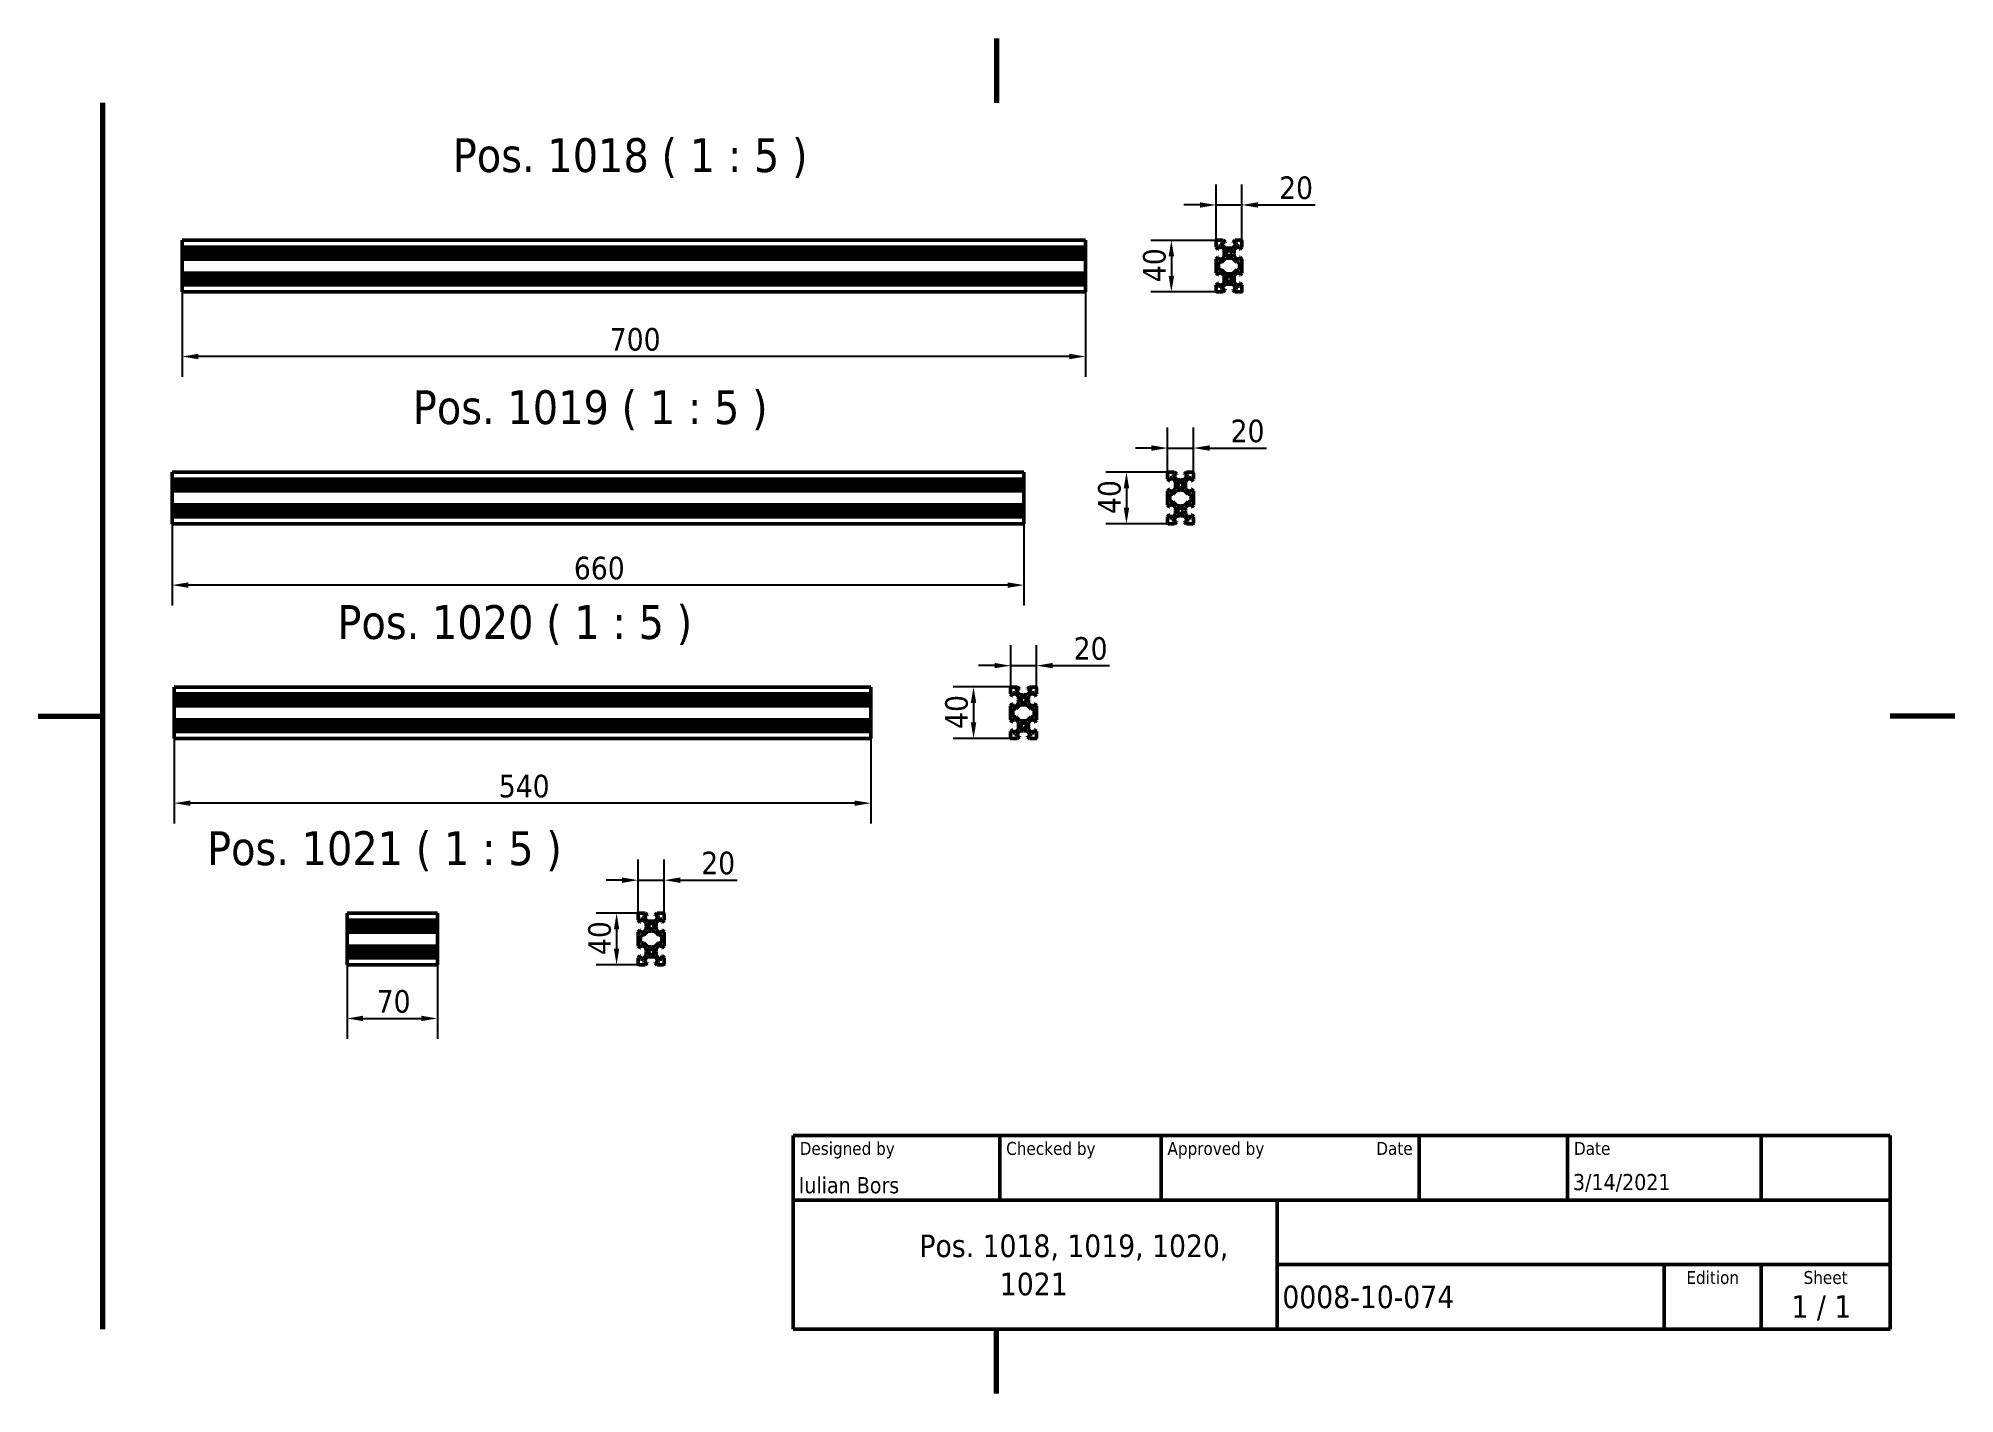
# Model space of a CAD drawing. Header units: millimetres. Extents: x 0 to 1485, y 0 to 1050.
import ezdxf
from ezdxf.enums import TextEntityAlignment as Align

# ---------------------------------------------------------------- set-up
doc = ezdxf.new("R2010")
doc.units = ezdxf.units.MM
doc.header["$LTSCALE"] = 5
for name, color, linetype, lineweight in [('Border (ISO)', 7, 'Continuous', 70), ('Dimension (ISO)', 7, 'Continuous', 25), ('Symbol (ISO)', 7, 'Continuous', 25), ('Title (ISO)', 7, 'Continuous', 50), ('Visible (ISO)', 7, 'Continuous', 50)]:
    doc.layers.add(name, color=color, linetype=linetype, lineweight=lineweight)
doc.styles.add('Note Text (ISO)', font='tahoma.ttf')
doc.styles.add('Text Style39', font='tahoma.ttf')
doc.styles.add('Text Style41', font='tahoma.ttf')
doc.styles.add('Text Style42', font='tahoma.ttf')
doc.dimstyles.new('Default - Method 1b (ISO)', dxfattribs={"dimscale": 5, "dimtxt": 3.5, "dimasz": 2.5, "dimexe": 3.175, "dimexo": 0, "dimgap": 0.762, "dimtad": 1, "dimtoh": 1, "dimrnd": 1e-08, "dimtxsty": 'Note Text (ISO)', "dimcen": 0.09, "dimdle": 10, "dimclrd": 256, "dimclre": 256, "dimclrt": 256, "dimazin": 2, "dimtfac": 1, "dimtmove": 0, "dimatfit": 3, "dimfxl": 0, "dimtolj": 1, "dimlwd": -1, "dimlwe": -1, "dimarcsym": 0})

# ---------------------------------------------------------------- blocks, each defined once
blk = doc.blocks.new('Borders Default Border')
at = {"layer": 'Border (ISO)', "flags": 128}
for points in [[(148.5, 210), (148.5, 200)], [(10, 10), (10, 200)], [(0, 105), (10, 105)], [(297, 105), (287, 105)], [(148.5, 0), (148.5, 10)]]:
    blk.add_lwpolyline(points, dxfattribs=at)
blk = doc.blocks.new('Title Blocks I.A.B')
at = {"layer": 'Title (ISO)'}
for p, q in [((270.07, 130), (100.07, 130)), ((100.07, 130), (100.07, 100)), ((132.07, 120), (132.07, 130)), ((157.07, 120), (157.07, 130)), ((197.07, 120), (197.07, 130)), ((220.07, 120), (220.07, 130)), ((250.07, 120), (250.07, 130)), ((270.07, 100), (270.07, 130)), ((100.07, 120), (270.07, 120)), ((175.07, 120), (175.07, 100)), ((270.07, 110), (175.07, 110)), ((235.07, 100), (235.07, 110)), ((250.07, 100), (250.07, 110)), ((100.07, 100), (270.07, 100))]:
    blk.add_line(p, q, dxfattribs=at)
at = {"layer": 'Title (ISO)', "style": 'Text Style41'}
for s, p in [('Designed by', (101.07, 129)), ('Checked by', (133.07, 129)), ('Approved by', (158.07, 129)), ('Date', (221.07, 129))]:
    blk.add_text(s, height=2, dxfattribs=at).set_placement(p, align=Align.TOP_LEFT)
blk.add_text('Date', height=2, dxfattribs=at).set_placement((196.07, 129), align=Align.TOP_RIGHT)
for s, p in [('Edition', (242.57, 109)), ('Sheet', (260.07, 109))]:
    blk.add_text(s, height=2, dxfattribs=at).set_placement(p, align=Align.TOP_CENTER)
at = {"layer": 'Title (ISO)', "style": 'Note Text (ISO)'}
blk.add_text('1 / 1 ', height=3.5, dxfattribs=at).set_placement((260.07, 103.5), align=Align.MIDDLE_CENTER)
at = {"layer": 'Title (ISO)'}
for tag, p, height, style in [('AUTHOR_001', (100.92, 121.05), 2.5, 'Text Style39'), ('CREATION_DATE_001', (220.91, 121.54), 2.5, 'Text Style39'), ('COMPANY_001', (103.88, 111.16), 3.5, 'Note Text (ISO)'), ('COMPANY_002', (132.09, 105.25), 3.5, 'Note Text (ISO)'), ('PART_NUMBER_001', (175.88, 103.25), 3.5, 'Note Text (ISO)')]:
    blk.add_attdef(tag, p, '', height=height, dxfattribs=dict(at, style=style))
at = {"layer": 'Title (ISO)', "style": 'Text Style39'}
for tag, p in [('CHECKED_BY', (133.07, 121)), ('ENG_APPROVED_BY', (158.07, 121))]:
    blk.add_attdef(tag, text='', height=2.5, dxfattribs=at).set_placement(p, align=Align.BOTTOM_LEFT)
blk.add_attdef('ENG_APPROVAL_DATE', text='', height=2.5, dxfattribs=at).set_placement((196.07, 121), align=Align.BOTTOM_RIGHT)
at = {"layer": 'Title (ISO)', "style": 'Note Text (ISO)'}
for tag, p in [('TITLE', (222.57, 115)), ('REVISION_NUMBER', (242.57, 103.5))]:
    blk.add_attdef(tag, text='', height=3.5, dxfattribs=at).set_placement(p, align=Align.MIDDLE_CENTER)
blk = doc.blocks.new('*D6')
at = {"layer": 'Defpoints', "color": 0}
for p in [(111.5, 853.5), (811.5, 853.5), (111.5, 803.5)]:
    blk.add_point(p, dxfattribs=at)
at = {"layer": 'Dimension (ISO)'}
for p, q in [((111.5, 853.5), (111.5, 787.7)), ((811.5, 853.5), (811.5, 787.7)), ((799, 803.5), (124, 803.5))]:
    blk.add_line(p, q, dxfattribs=at)
for points in [[(124, 805.6), (124, 801.4), (111.5, 803.5)], [(799, 805.6), (799, 801.4), (811.5, 803.5)]]:
    blk.add_solid(points, dxfattribs=at)
at = {"layer": 'Dimension (ISO)', "insert": (442.8, 825.6), "char_height": 17.5, "attachment_point": 1, "style": 'Note Text (ISO)'}
blk.add_mtext('\\A1;700', dxfattribs=at)
blk = doc.blocks.new('*D7')
at = {"layer": 'Defpoints', "color": 0}
for p in [(913.2, 893.5), (878, 853.5), (913.2, 853.5)]:
    blk.add_point(p, dxfattribs=at)
at = {"layer": 'Dimension (ISO)'}
for p, q in [((913.2, 893.5), (862.1, 893.5)), ((878, 881), (878, 866)), ((913.2, 853.5), (862.1, 853.5))]:
    blk.add_line(p, q, dxfattribs=at)
for points in [[(875.9, 881), (880.1, 881), (878, 893.5)], [(875.9, 866), (880.1, 866), (878, 853.5)]]:
    blk.add_solid(points, dxfattribs=at)
at = {"layer": 'Dimension (ISO)', "insert": (856, 861.1), "char_height": 17.5, "attachment_point": 1, "rotation": 90, "style": 'Note Text (ISO)'}
blk.add_mtext('\\A1;40', dxfattribs=at)
blk = doc.blocks.new('*D8')
at = {"layer": 'Defpoints', "color": 0}
for p in [(932.7, 920.9), (912.7, 893), (932.7, 893)]:
    blk.add_point(p, dxfattribs=at)
at = {"layer": 'Dimension (ISO)'}
for p, q in [((912.7, 893), (912.7, 936.8)), ((932.7, 893), (932.7, 936.8)), ((900.2, 920.9), (887.7, 920.9)), ((912.7, 920.9), (932.7, 920.9)), ((945.2, 920.9), (989.4, 920.9))]:
    blk.add_line(p, q, dxfattribs=at)
for points in [[(900.2, 923), (900.2, 918.8), (912.7, 920.9)], [(945.2, 923), (945.2, 918.8), (932.7, 920.9)]]:
    blk.add_solid(points, dxfattribs=at)
at = {"layer": 'Dimension (ISO)', "insert": (961.5, 943), "char_height": 17.5, "attachment_point": 1, "style": 'Note Text (ISO)'}
blk.add_mtext('\\A1;20', dxfattribs=at)
blk = doc.blocks.new('*D9')
at = {"layer": 'Defpoints', "color": 0}
for p in [(103.7, 673.9), (763.7, 673.9), (103.7, 626.4)]:
    blk.add_point(p, dxfattribs=at)
at = {"layer": 'Dimension (ISO)'}
for p, q in [((103.7, 673.9), (103.7, 610.5)), ((763.7, 673.9), (763.7, 610.5)), ((751.2, 626.4), (116.2, 626.4))]:
    blk.add_line(p, q, dxfattribs=at)
for points in [[(116.2, 628.5), (116.2, 624.3), (103.7, 626.4)], [(751.2, 628.5), (751.2, 624.3), (763.7, 626.4)]]:
    blk.add_solid(points, dxfattribs=at)
at = {"layer": 'Dimension (ISO)', "insert": (415, 648.4), "char_height": 17.5, "attachment_point": 1, "style": 'Note Text (ISO)'}
blk.add_mtext('\\A1;660', dxfattribs=at)
blk = doc.blocks.new('*D10')
at = {"layer": 'Defpoints', "color": 0}
for p in [(875.6, 713.9), (843.2, 673.9), (875.6, 673.9)]:
    blk.add_point(p, dxfattribs=at)
at = {"layer": 'Dimension (ISO)'}
for p, q in [((875.6, 713.9), (827.3, 713.9)), ((843.2, 701.4), (843.2, 686.4)), ((875.6, 673.9), (827.3, 673.9))]:
    blk.add_line(p, q, dxfattribs=at)
for points in [[(841.1, 701.4), (845.3, 701.4), (843.2, 713.9)], [(841.1, 686.4), (845.3, 686.4), (843.2, 673.9)]]:
    blk.add_solid(points, dxfattribs=at)
at = {"layer": 'Dimension (ISO)', "insert": (821.2, 681.5), "char_height": 17.5, "attachment_point": 1, "rotation": 90, "style": 'Note Text (ISO)'}
blk.add_mtext('\\A1;40', dxfattribs=at)
blk = doc.blocks.new('*D11')
at = {"layer": 'Defpoints', "color": 0}
for p in [(895.1, 732.6), (875.1, 713.4), (895.1, 713.4)]:
    blk.add_point(p, dxfattribs=at)
at = {"layer": 'Dimension (ISO)'}
for p, q in [((875.1, 713.4), (875.1, 748.4)), ((895.1, 713.4), (895.1, 748.4)), ((862.6, 732.6), (850.1, 732.6)), ((875.1, 732.6), (895.1, 732.6)), ((907.6, 732.6), (951.7, 732.6))]:
    blk.add_line(p, q, dxfattribs=at)
for points in [[(862.6, 734.7), (862.6, 730.5), (875.1, 732.6)], [(907.6, 734.7), (907.6, 730.5), (895.1, 732.6)]]:
    blk.add_solid(points, dxfattribs=at)
at = {"layer": 'Dimension (ISO)', "insert": (923.9, 754.6), "char_height": 17.5, "attachment_point": 1, "style": 'Note Text (ISO)'}
blk.add_mtext('\\A1;20', dxfattribs=at)
blk = doc.blocks.new('*D12')
at = {"layer": 'Defpoints', "color": 0}
for p in [(773.5, 564), (753.5, 547), (773.5, 547)]:
    blk.add_point(p, dxfattribs=at)
at = {"layer": 'Dimension (ISO)'}
for p, q in [((753.5, 547), (753.5, 579.9)), ((773.5, 547), (773.5, 579.9)), ((741, 564), (728.5, 564)), ((753.5, 564), (773.5, 564)), ((786, 564), (830.1, 564))]:
    blk.add_line(p, q, dxfattribs=at)
for points in [[(741, 566.1), (741, 562), (753.5, 564)], [(786, 566.1), (786, 562), (773.5, 564)]]:
    blk.add_solid(points, dxfattribs=at)
at = {"layer": 'Dimension (ISO)', "insert": (802.3, 586.1), "char_height": 17.5, "attachment_point": 1, "style": 'Note Text (ISO)'}
blk.add_mtext('\\A1;20', dxfattribs=at)
blk = doc.blocks.new('*D13')
at = {"layer": 'Defpoints', "color": 0}
for p in [(754, 547.5), (724.7, 507.5), (754, 507.5)]:
    blk.add_point(p, dxfattribs=at)
at = {"layer": 'Dimension (ISO)'}
for p, q in [((754, 547.5), (708.8, 547.5)), ((724.7, 535), (724.7, 520)), ((754, 507.5), (708.8, 507.5))]:
    blk.add_line(p, q, dxfattribs=at)
for points in [[(722.6, 535), (726.8, 535), (724.7, 547.5)], [(722.6, 520), (726.8, 520), (724.7, 507.5)]]:
    blk.add_solid(points, dxfattribs=at)
at = {"layer": 'Dimension (ISO)', "insert": (702.7, 515), "char_height": 17.5, "attachment_point": 1, "rotation": 90, "style": 'Note Text (ISO)'}
blk.add_mtext('\\A1;40', dxfattribs=at)
blk = doc.blocks.new('*D14')
at = {"layer": 'Defpoints', "color": 0}
for p in [(105.2, 507.5), (645.2, 507.5), (105.2, 457.5)]:
    blk.add_point(p, dxfattribs=at)
at = {"layer": 'Dimension (ISO)'}
for p, q in [((105.2, 507.5), (105.2, 441.6)), ((645.2, 507.5), (645.2, 441.6)), ((632.7, 457.5), (117.7, 457.5))]:
    blk.add_line(p, q, dxfattribs=at)
for points in [[(117.7, 459.5), (117.7, 455.4), (105.2, 457.5)], [(632.7, 459.5), (632.7, 455.4), (645.2, 457.5)]]:
    blk.add_solid(points, dxfattribs=at)
at = {"layer": 'Dimension (ISO)', "insert": (356.8, 479.5), "char_height": 17.5, "attachment_point": 1, "style": 'Note Text (ISO)'}
blk.add_mtext('\\A1;540', dxfattribs=at)
blk = doc.blocks.new('*D15')
at = {"layer": 'Defpoints', "color": 0}
for p in [(484.9, 397.8), (464.9, 371.7), (484.9, 371.7)]:
    blk.add_point(p, dxfattribs=at)
at = {"layer": 'Dimension (ISO)'}
for p, q in [((464.9, 371.7), (464.9, 413.7)), ((484.9, 371.7), (484.9, 413.7)), ((452.4, 397.8), (439.9, 397.8)), ((464.9, 397.8), (484.9, 397.8)), ((497.4, 397.8), (541.5, 397.8))]:
    blk.add_line(p, q, dxfattribs=at)
for points in [[(452.4, 399.9), (452.4, 395.7), (464.9, 397.8)], [(497.4, 399.9), (497.4, 395.7), (484.9, 397.8)]]:
    blk.add_solid(points, dxfattribs=at)
at = {"layer": 'Dimension (ISO)', "insert": (513.7, 419.9), "char_height": 17.5, "attachment_point": 1, "style": 'Note Text (ISO)'}
blk.add_mtext('\\A1;20', dxfattribs=at)
blk = doc.blocks.new('*D16')
at = {"layer": 'Defpoints', "color": 0}
for p in [(465.4, 372.2), (448.1, 332.2), (465.4, 332.2)]:
    blk.add_point(p, dxfattribs=at)
at = {"layer": 'Dimension (ISO)'}
for p, q in [((465.4, 372.2), (432.2, 372.2)), ((448.1, 359.7), (448.1, 344.7)), ((465.4, 332.2), (432.2, 332.2))]:
    blk.add_line(p, q, dxfattribs=at)
for points in [[(446, 359.7), (450.2, 359.7), (448.1, 372.2)], [(446, 344.7), (450.2, 344.7), (448.1, 332.2)]]:
    blk.add_solid(points, dxfattribs=at)
at = {"layer": 'Dimension (ISO)', "insert": (426.1, 339.8), "char_height": 17.5, "attachment_point": 1, "rotation": 90, "style": 'Note Text (ISO)'}
blk.add_mtext('\\A1;40', dxfattribs=at)
blk = doc.blocks.new('*D17')
at = {"layer": 'Defpoints', "color": 0}
for p in [(239.2, 346.8), (309.2, 346.8), (309.2, 290.7)]:
    blk.add_point(p, dxfattribs=at)
at = {"layer": 'Dimension (ISO)'}
for p, q in [((239.2, 346.8), (239.2, 274.8)), ((309.2, 346.8), (309.2, 274.8)), ((251.7, 290.7), (296.7, 290.7))]:
    blk.add_line(p, q, dxfattribs=at)
for points in [[(251.7, 292.8), (251.7, 288.6), (239.2, 290.7)], [(296.7, 292.8), (296.7, 288.6), (309.2, 290.7)]]:
    blk.add_solid(points, dxfattribs=at)
at = {"layer": 'Dimension (ISO)', "insert": (262.2, 312.7), "char_height": 17.5, "attachment_point": 1, "style": 'Note Text (ISO)'}
blk.add_mtext('\\A1;70', dxfattribs=at)

msp = doc.modelspace()

# ---------------------------------------------------------------- linework, layer by layer
at = {"layer": 'Visible (ISO)'}
for p, q in [((811.477, 893.527), (111.477, 893.527)), ((111.477, 893.527), (111.477, 893.027)), ((111.477, 888.107), (111.477, 893.027)), ((811.477, 893.027), (811.477, 893.527)), ((811.477, 893.027), (811.477, 888.107)), ((912.719, 893.027), (912.719, 888.107)), ((918.139, 893.527), (913.219, 893.527)), ((917.219, 891.727), (919.594, 891.727)), ((917.219, 890.087), (917.219, 891.727)), ((919.594, 892.072), (918.139, 893.527)), ((919.594, 891.727), (919.594, 892.072)), ((927.299, 893.527), (925.844, 892.072)), ((925.844, 892.072), (925.844, 891.727)), ((925.844, 891.727), (928.219, 891.727)), ((932.219, 893.527), (927.299, 893.527)), ((928.219, 891.727), (928.219, 890.087)), ((932.719, 888.107), (932.719, 893.027)), ((811.477, 888.107), (111.477, 888.107)), ((111.477, 886.652), (111.477, 888.107)), ((811.477, 886.652), (111.477, 886.652)), ((111.477, 886.366), (111.477, 886.652)), ((811.477, 886.366), (111.477, 886.366)), ((111.477, 883.727), (111.477, 886.366)), ((811.477, 883.727), (111.477, 883.727)), ((111.477, 883.527), (111.477, 883.727)), ((811.477, 883.527), (111.477, 883.527)), ((111.477, 883.327), (111.477, 883.527)), ((811.477, 883.327), (111.477, 883.327)), ((111.477, 880.687), (111.477, 883.327)), ((811.477, 880.687), (111.477, 880.687)), ((111.477, 880.402), (111.477, 880.687)), ((811.477, 880.402), (111.477, 880.402)), ((111.477, 878.947), (111.477, 880.402)), ((811.477, 878.947), (111.477, 878.947)), ((111.477, 868.107), (111.477, 878.947)), ((811.477, 888.107), (811.477, 886.652)), ((811.477, 886.652), (811.477, 886.366)), ((811.477, 886.366), (811.477, 883.727)), ((811.477, 883.727), (811.477, 883.527)), ((811.477, 883.527), (811.477, 883.327)), ((811.477, 883.327), (811.477, 880.687)), ((811.477, 880.687), (811.477, 880.402)), ((811.477, 880.402), (811.477, 878.947)), ((811.477, 878.947), (811.477, 868.107)), ((912.719, 888.107), (914.174, 886.652)), ((914.174, 880.402), (912.719, 878.947)), ((912.719, 878.947), (912.719, 868.107)), ((914.174, 886.652), (914.519, 886.652)), ((914.519, 880.402), (914.174, 880.402)), ((914.519, 889.027), (916.159, 889.027)), ((914.519, 886.652), (914.519, 889.027)), ((914.519, 878.027), (914.519, 880.402)), ((916.159, 878.027), (914.519, 878.027)), ((914.519, 876.527), (916.78, 876.527)), ((914.519, 870.527), (914.519, 876.527)), ((916.159, 889.027), (918.819, 886.366)), ((918.819, 880.687), (916.159, 878.027)), ((916.78, 876.527), (919.88, 879.627)), ((919.88, 887.427), (917.219, 890.087)), ((918.819, 886.366), (918.819, 883.727)), ((918.819, 883.727), (919.019, 883.527)), ((919.019, 883.527), (918.819, 883.327)), ((918.819, 883.327), (918.819, 880.687)), ((922.519, 887.427), (919.88, 887.427)), ((919.88, 879.627), (922.519, 879.627)), ((922.719, 887.227), (922.519, 887.427)), ((922.519, 879.627), (922.719, 879.827)), ((922.919, 887.427), (922.719, 887.227)), ((922.719, 879.827), (922.919, 879.627)), ((925.559, 887.427), (922.919, 887.427)), ((922.919, 879.627), (925.559, 879.627)), ((928.219, 890.087), (925.559, 887.427)), ((925.559, 879.627), (928.659, 876.527)), ((926.419, 883.527), (926.619, 883.727)), ((926.619, 883.327), (926.419, 883.527)), ((926.619, 886.366), (929.28, 889.027)), ((926.619, 883.727), (926.619, 886.366)), ((926.619, 880.687), (926.619, 883.327)), ((929.28, 878.027), (926.619, 880.687)), ((928.659, 876.527), (930.919, 876.527)), ((929.28, 889.027), (930.919, 889.027)), ((930.919, 878.027), (929.28, 878.027)), ((930.919, 889.027), (930.919, 886.652)), ((930.919, 886.652), (931.264, 886.652)), ((930.919, 880.402), (930.919, 878.027)), ((931.264, 880.402), (930.919, 880.402)), ((930.919, 876.527), (930.919, 870.527)), ((931.264, 886.652), (932.719, 888.107)), ((932.719, 878.947), (931.264, 880.402)), ((932.719, 868.107), (932.719, 878.947)), ((811.477, 868.107), (111.477, 868.107)), ((111.477, 866.652), (111.477, 868.107)), ((811.477, 866.652), (111.477, 866.652)), ((111.477, 866.366), (111.477, 866.652)), ((811.477, 866.366), (111.477, 866.366)), ((111.477, 863.727), (111.477, 866.366)), ((811.477, 863.727), (111.477, 863.727)), ((111.477, 863.527), (111.477, 863.727)), ((811.477, 863.527), (111.477, 863.527)), ((111.477, 863.327), (111.477, 863.527)), ((811.477, 863.327), (111.477, 863.327)), ((111.477, 860.687), (111.477, 863.327)), ((811.477, 868.107), (811.477, 866.652)), ((811.477, 866.652), (811.477, 866.366)), ((811.477, 866.366), (811.477, 863.727)), ((811.477, 863.727), (811.477, 863.527)), ((811.477, 863.527), (811.477, 863.327)), ((811.477, 863.327), (811.477, 860.687)), ((912.719, 868.107), (914.174, 866.652)), ((914.174, 866.652), (914.519, 866.652)), ((916.78, 870.527), (914.519, 870.527)), ((914.519, 869.027), (916.159, 869.027)), ((914.519, 866.652), (914.519, 869.027)), ((916.159, 869.027), (918.819, 866.366)), ((919.88, 867.427), (916.78, 870.527)), ((918.819, 866.366), (918.819, 863.727)), ((918.819, 863.727), (919.019, 863.527)), ((919.019, 863.527), (918.819, 863.327)), ((918.819, 863.327), (918.819, 860.687)), ((922.519, 867.427), (919.88, 867.427)), ((922.719, 867.227), (922.519, 867.427)), ((922.919, 867.427), (922.719, 867.227)), ((925.559, 867.427), (922.919, 867.427)), ((928.659, 870.527), (925.559, 867.427)), ((926.419, 863.527), (926.619, 863.727)), ((926.619, 863.327), (926.419, 863.527)), ((926.619, 866.366), (929.28, 869.027)), ((926.619, 863.727), (926.619, 866.366)), ((926.619, 860.687), (926.619, 863.327)), ((930.919, 870.527), (928.659, 870.527)), ((929.28, 869.027), (930.919, 869.027)), ((930.919, 869.027), (930.919, 866.652)), ((930.919, 866.652), (931.264, 866.652)), ((931.264, 866.652), (932.719, 868.107)), ((811.477, 860.687), (111.477, 860.687)), ((111.477, 860.402), (111.477, 860.687)), ((811.477, 860.402), (111.477, 860.402)), ((111.477, 858.947), (111.477, 860.402)), ((811.477, 858.947), (111.477, 858.947)), ((111.477, 854.027), (111.477, 858.947)), ((111.477, 854.027), (111.477, 853.527)), ((811.477, 853.527), (111.477, 853.527)), ((811.477, 860.687), (811.477, 860.402)), ((811.477, 860.402), (811.477, 858.947)), ((811.477, 858.947), (811.477, 854.027)), ((811.477, 853.527), (811.477, 854.027)), ((914.174, 860.402), (912.719, 858.947)), ((912.719, 858.947), (912.719, 854.027)), ((913.219, 853.527), (918.139, 853.527)), ((914.519, 860.402), (914.174, 860.402)), ((914.519, 858.027), (914.519, 860.402)), ((916.159, 858.027), (914.519, 858.027)), ((918.819, 860.687), (916.159, 858.027)), ((917.219, 856.966), (919.88, 859.627)), ((917.219, 855.327), (917.219, 856.966)), ((919.594, 855.327), (917.219, 855.327)), ((918.139, 853.527), (919.594, 854.982)), ((919.594, 854.982), (919.594, 855.327)), ((919.88, 859.627), (922.519, 859.627)), ((922.519, 859.627), (922.719, 859.827)), ((922.719, 859.827), (922.919, 859.627)), ((922.919, 859.627), (925.559, 859.627)), ((925.559, 859.627), (928.219, 856.966)), ((925.844, 855.327), (925.844, 854.982)), ((928.219, 855.327), (925.844, 855.327)), ((925.844, 854.982), (927.299, 853.527)), ((929.28, 858.027), (926.619, 860.687)), ((927.299, 853.527), (932.219, 853.527)), ((928.219, 856.966), (928.219, 855.327)), ((930.919, 858.027), (929.28, 858.027)), ((930.919, 860.402), (930.919, 858.027)), ((931.264, 860.402), (930.919, 860.402)), ((932.719, 858.947), (931.264, 860.402)), ((932.719, 854.027), (932.719, 858.947)), ((763.695, 713.935), (103.695, 713.935)), ((103.695, 713.935), (103.695, 713.435)), ((103.695, 708.515), (103.695, 713.435)), ((763.695, 713.435), (763.695, 713.935)), ((763.695, 713.435), (763.695, 708.515)), ((875.07, 713.435), (875.07, 708.515)), ((880.49, 713.935), (875.57, 713.935)), ((881.945, 712.48), (880.49, 713.935)), ((889.65, 713.935), (888.195, 712.48)), ((894.57, 713.935), (889.65, 713.935)), ((895.07, 708.515), (895.07, 713.435)), ((763.695, 708.515), (103.695, 708.515)), ((103.695, 707.06), (103.695, 708.515)), ((763.695, 707.06), (103.695, 707.06)), ((103.695, 706.774), (103.695, 707.06)), ((763.695, 706.774), (103.695, 706.774)), ((103.695, 704.135), (103.695, 706.774)), ((763.695, 704.135), (103.695, 704.135)), ((103.695, 703.935), (103.695, 704.135)), ((763.695, 703.935), (103.695, 703.935)), ((103.695, 703.735), (103.695, 703.935)), ((763.695, 703.735), (103.695, 703.735)), ((103.695, 701.096), (103.695, 703.735)), ((763.695, 701.096), (103.695, 701.096)), ((103.695, 700.81), (103.695, 701.096)), ((763.695, 700.81), (103.695, 700.81)), ((103.695, 699.355), (103.695, 700.81)), ((763.695, 699.355), (103.695, 699.355)), ((103.695, 688.515), (103.695, 699.355)), ((763.695, 708.515), (763.695, 707.06)), ((763.695, 707.06), (763.695, 706.774)), ((763.695, 706.774), (763.695, 704.135)), ((763.695, 704.135), (763.695, 703.935)), ((763.695, 703.935), (763.695, 703.735)), ((763.695, 703.735), (763.695, 701.096)), ((763.695, 701.096), (763.695, 700.81)), ((763.695, 700.81), (763.695, 699.355)), ((763.695, 699.355), (763.695, 688.515)), ((875.07, 708.515), (876.525, 707.06)), ((876.525, 700.81), (875.07, 699.355)), ((875.07, 699.355), (875.07, 688.515)), ((876.525, 707.06), (876.87, 707.06)), ((876.87, 700.81), (876.525, 700.81)), ((876.87, 709.435), (878.51, 709.435)), ((876.87, 707.06), (876.87, 709.435)), ((876.87, 698.435), (876.87, 700.81)), ((878.51, 698.435), (876.87, 698.435)), ((878.51, 709.435), (881.17, 706.774)), ((881.17, 701.096), (878.51, 698.435)), ((879.131, 696.935), (882.231, 700.035)), ((879.57, 712.135), (881.945, 712.135)), ((879.57, 710.496), (879.57, 712.135)), ((882.231, 707.835), (879.57, 710.496)), ((881.17, 706.774), (881.17, 704.135)), ((881.17, 704.135), (881.37, 703.935)), ((881.37, 703.935), (881.17, 703.735)), ((881.17, 703.735), (881.17, 701.096)), ((881.945, 712.135), (881.945, 712.48)), ((884.87, 707.835), (882.231, 707.835)), ((882.231, 700.035), (884.87, 700.035)), ((885.07, 707.635), (884.87, 707.835)), ((884.87, 700.035), (885.07, 700.235)), ((885.27, 707.835), (885.07, 707.635)), ((885.07, 700.235), (885.27, 700.035)), ((887.91, 707.835), (885.27, 707.835)), ((885.27, 700.035), (887.91, 700.035)), ((890.57, 710.496), (887.91, 707.835)), ((887.91, 700.035), (891.01, 696.935)), ((888.195, 712.48), (888.195, 712.135)), ((888.195, 712.135), (890.57, 712.135)), ((888.77, 703.935), (888.97, 704.135)), ((888.97, 703.735), (888.77, 703.935)), ((888.97, 706.774), (891.631, 709.435)), ((888.97, 704.135), (888.97, 706.774)), ((888.97, 701.096), (888.97, 703.735)), ((891.631, 698.435), (888.97, 701.096)), ((890.57, 712.135), (890.57, 710.496)), ((891.631, 709.435), (893.27, 709.435)), ((893.27, 698.435), (891.631, 698.435)), ((893.27, 709.435), (893.27, 707.06)), ((893.27, 707.06), (893.615, 707.06)), ((893.27, 700.81), (893.27, 698.435)), ((893.615, 700.81), (893.27, 700.81)), ((893.615, 707.06), (895.07, 708.515)), ((895.07, 699.355), (893.615, 700.81)), ((895.07, 688.515), (895.07, 699.355)), ((763.695, 688.515), (103.695, 688.515)), ((103.695, 687.06), (103.695, 688.515)), ((763.695, 687.06), (103.695, 687.06)), ((103.695, 686.774), (103.695, 687.06)), ((763.695, 686.774), (103.695, 686.774)), ((103.695, 684.135), (103.695, 686.774)), ((763.695, 684.135), (103.695, 684.135)), ((103.695, 683.935), (103.695, 684.135)), ((763.695, 683.935), (103.695, 683.935)), ((103.695, 683.735), (103.695, 683.935)), ((763.695, 683.735), (103.695, 683.735)), ((103.695, 681.096), (103.695, 683.735)), ((763.695, 688.515), (763.695, 687.06)), ((763.695, 687.06), (763.695, 686.774)), ((763.695, 686.774), (763.695, 684.135)), ((763.695, 684.135), (763.695, 683.935)), ((763.695, 683.935), (763.695, 683.735)), ((763.695, 683.735), (763.695, 681.096)), ((875.07, 688.515), (876.525, 687.06)), ((876.525, 687.06), (876.87, 687.06)), ((876.87, 696.935), (879.131, 696.935)), ((876.87, 690.935), (876.87, 696.935)), ((879.131, 690.935), (876.87, 690.935)), ((876.87, 689.435), (878.51, 689.435)), ((876.87, 687.06), (876.87, 689.435)), ((878.51, 689.435), (881.17, 686.774)), ((882.231, 687.835), (879.131, 690.935)), ((881.17, 686.774), (881.17, 684.135)), ((881.17, 684.135), (881.37, 683.935)), ((881.37, 683.935), (881.17, 683.735)), ((881.17, 683.735), (881.17, 681.096)), ((884.87, 687.835), (882.231, 687.835)), ((885.07, 687.635), (884.87, 687.835)), ((885.27, 687.835), (885.07, 687.635)), ((887.91, 687.835), (885.27, 687.835)), ((891.01, 690.935), (887.91, 687.835)), ((888.77, 683.935), (888.97, 684.135)), ((888.97, 683.735), (888.77, 683.935)), ((888.97, 686.774), (891.631, 689.435)), ((888.97, 684.135), (888.97, 686.774)), ((888.97, 681.096), (888.97, 683.735)), ((891.01, 696.935), (893.27, 696.935)), ((893.27, 690.935), (891.01, 690.935)), ((891.631, 689.435), (893.27, 689.435)), ((893.27, 696.935), (893.27, 690.935)), ((893.27, 689.435), (893.27, 687.06)), ((893.27, 687.06), (893.615, 687.06)), ((893.615, 687.06), (895.07, 688.515)), ((763.695, 681.096), (103.695, 681.096)), ((103.695, 680.81), (103.695, 681.096)), ((763.695, 680.81), (103.695, 680.81)), ((103.695, 679.355), (103.695, 680.81)), ((763.695, 679.355), (103.695, 679.355)), ((103.695, 674.435), (103.695, 679.355)), ((103.695, 674.435), (103.695, 673.935)), ((763.695, 673.935), (103.695, 673.935)), ((763.695, 681.096), (763.695, 680.81)), ((763.695, 680.81), (763.695, 679.355)), ((763.695, 679.355), (763.695, 674.435)), ((763.695, 673.935), (763.695, 674.435)), ((876.525, 680.81), (875.07, 679.355)), ((875.07, 679.355), (875.07, 674.435)), ((875.57, 673.935), (880.49, 673.935)), ((876.87, 680.81), (876.525, 680.81)), ((876.87, 678.435), (876.87, 680.81)), ((878.51, 678.435), (876.87, 678.435)), ((881.17, 681.096), (878.51, 678.435)), ((879.57, 677.374), (882.231, 680.035)), ((879.57, 675.735), (879.57, 677.374)), ((881.945, 675.735), (879.57, 675.735)), ((880.49, 673.935), (881.945, 675.39)), ((881.945, 675.39), (881.945, 675.735)), ((882.231, 680.035), (884.87, 680.035)), ((884.87, 680.035), (885.07, 680.235)), ((885.07, 680.235), (885.27, 680.035)), ((885.27, 680.035), (887.91, 680.035)), ((887.91, 680.035), (890.57, 677.374)), ((888.195, 675.735), (888.195, 675.39)), ((890.57, 675.735), (888.195, 675.735)), ((888.195, 675.39), (889.65, 673.935)), ((891.631, 678.435), (888.97, 681.096)), ((889.65, 673.935), (894.57, 673.935)), ((890.57, 677.374), (890.57, 675.735)), ((893.27, 678.435), (891.631, 678.435)), ((893.27, 680.81), (893.27, 678.435)), ((893.615, 680.81), (893.27, 680.81)), ((895.07, 679.355), (893.615, 680.81)), ((895.07, 674.435), (895.07, 679.355)), ((645.246, 547.465), (105.246, 547.465)), ((105.246, 547.465), (105.246, 546.965)), ((105.246, 542.045), (105.246, 546.965)), ((645.246, 542.045), (105.246, 542.045)), ((105.246, 540.59), (105.246, 542.045)), ((645.246, 540.59), (105.246, 540.59)), ((105.246, 540.304), (105.246, 540.59)), ((645.246, 540.304), (105.246, 540.304)), ((105.246, 537.665), (105.246, 540.304)), ((645.246, 537.665), (105.246, 537.665)), ((105.246, 537.465), (105.246, 537.665)), ((645.246, 537.465), (105.246, 537.465)), ((105.246, 537.265), (105.246, 537.465)), ((645.246, 537.265), (105.246, 537.265)), ((105.246, 534.625), (105.246, 537.265)), ((645.246, 534.625), (105.246, 534.625)), ((105.246, 534.34), (105.246, 534.625)), ((645.246, 546.965), (645.246, 547.465)), ((645.246, 546.965), (645.246, 542.045)), ((645.246, 542.045), (645.246, 540.59)), ((645.246, 540.59), (645.246, 540.304)), ((645.246, 540.304), (645.246, 537.665)), ((645.246, 537.665), (645.246, 537.465)), ((645.246, 537.465), (645.246, 537.265)), ((645.246, 537.265), (645.246, 534.625)), ((645.246, 534.625), (645.246, 534.34)), ((753.451, 546.965), (753.451, 542.045)), ((753.451, 542.045), (754.906, 540.59)), ((758.871, 547.465), (753.951, 547.465)), ((754.906, 540.59), (755.251, 540.59)), ((755.251, 542.965), (756.89, 542.965)), ((755.251, 540.59), (755.251, 542.965)), ((756.89, 542.965), (759.551, 540.304)), ((759.551, 534.625), (756.89, 531.965)), ((757.951, 545.665), (760.326, 545.665)), ((757.951, 544.025), (757.951, 545.665)), ((760.611, 541.365), (757.951, 544.025)), ((760.326, 546.01), (758.871, 547.465)), ((759.551, 540.304), (759.551, 537.665)), ((759.551, 537.665), (759.751, 537.465)), ((759.751, 537.465), (759.551, 537.265)), ((759.551, 537.265), (759.551, 534.625)), ((760.326, 545.665), (760.326, 546.01)), ((763.251, 541.365), (760.611, 541.365)), ((763.451, 541.165), (763.251, 541.365)), ((763.651, 541.365), (763.451, 541.165)), ((766.29, 541.365), (763.651, 541.365)), ((768.951, 544.025), (766.29, 541.365)), ((768.031, 547.465), (766.576, 546.01)), ((766.576, 546.01), (766.576, 545.665)), ((766.576, 545.665), (768.951, 545.665)), ((767.151, 537.465), (767.351, 537.665)), ((767.351, 537.265), (767.151, 537.465)), ((767.351, 540.304), (770.011, 542.965)), ((767.351, 537.665), (767.351, 540.304)), ((767.351, 534.625), (767.351, 537.265)), ((770.011, 531.965), (767.351, 534.625)), ((772.951, 547.465), (768.031, 547.465)), ((768.951, 545.665), (768.951, 544.025)), ((770.011, 542.965), (771.651, 542.965)), ((771.651, 542.965), (771.651, 540.59)), ((771.651, 540.59), (771.996, 540.59)), ((771.996, 540.59), (773.451, 542.045)), ((773.451, 542.045), (773.451, 546.965)), ((645.246, 534.34), (105.246, 534.34)), ((105.246, 532.885), (105.246, 534.34)), ((645.246, 532.885), (105.246, 532.885)), ((105.246, 522.045), (105.246, 532.885)), ((645.246, 522.045), (105.246, 522.045)), ((105.246, 520.59), (105.246, 522.045)), ((645.246, 520.59), (105.246, 520.59)), ((105.246, 520.304), (105.246, 520.59)), ((645.246, 520.304), (105.246, 520.304)), ((105.246, 517.665), (105.246, 520.304)), ((645.246, 534.34), (645.246, 532.885)), ((645.246, 532.885), (645.246, 522.045)), ((645.246, 522.045), (645.246, 520.59)), ((645.246, 520.59), (645.246, 520.304)), ((645.246, 520.304), (645.246, 517.665)), ((754.906, 534.34), (753.451, 532.885)), ((753.451, 532.885), (753.451, 522.045)), ((753.451, 522.045), (754.906, 520.59)), ((755.251, 534.34), (754.906, 534.34)), ((754.906, 520.59), (755.251, 520.59)), ((755.251, 531.965), (755.251, 534.34)), ((756.89, 531.965), (755.251, 531.965)), ((755.251, 530.465), (757.511, 530.465)), ((755.251, 524.465), (755.251, 530.465)), ((757.511, 524.465), (755.251, 524.465)), ((755.251, 522.965), (756.89, 522.965)), ((755.251, 520.59), (755.251, 522.965)), ((756.89, 522.965), (759.551, 520.304)), ((757.511, 530.465), (760.611, 533.565)), ((760.611, 521.365), (757.511, 524.465)), ((759.551, 520.304), (759.551, 517.665)), ((760.611, 533.565), (763.251, 533.565)), ((763.251, 521.365), (760.611, 521.365)), ((763.251, 533.565), (763.451, 533.765)), ((763.451, 521.165), (763.251, 521.365)), ((763.451, 533.765), (763.651, 533.565)), ((763.651, 521.365), (763.451, 521.165)), ((763.651, 533.565), (766.29, 533.565)), ((766.29, 521.365), (763.651, 521.365)), ((766.29, 533.565), (769.39, 530.465)), ((769.39, 524.465), (766.29, 521.365)), ((767.351, 520.304), (770.011, 522.965)), ((767.351, 517.665), (767.351, 520.304)), ((769.39, 530.465), (771.651, 530.465)), ((771.651, 524.465), (769.39, 524.465)), ((771.651, 531.965), (770.011, 531.965)), ((770.011, 522.965), (771.651, 522.965)), ((771.651, 534.34), (771.651, 531.965)), ((771.996, 534.34), (771.651, 534.34)), ((771.651, 530.465), (771.651, 524.465)), ((771.651, 522.965), (771.651, 520.59)), ((771.651, 520.59), (771.996, 520.59)), ((773.451, 532.885), (771.996, 534.34)), ((771.996, 520.59), (773.451, 522.045)), ((773.451, 522.045), (773.451, 532.885)), ((645.246, 517.665), (105.246, 517.665)), ((105.246, 517.465), (105.246, 517.665)), ((645.246, 517.465), (105.246, 517.465)), ((105.246, 517.265), (105.246, 517.465)), ((645.246, 517.265), (105.246, 517.265)), ((105.246, 514.625), (105.246, 517.265)), ((645.246, 514.625), (105.246, 514.625)), ((105.246, 514.34), (105.246, 514.625)), ((645.246, 514.34), (105.246, 514.34)), ((105.246, 512.885), (105.246, 514.34)), ((645.246, 512.885), (105.246, 512.885)), ((105.246, 507.965), (105.246, 512.885)), ((105.246, 507.965), (105.246, 507.465)), ((645.246, 507.465), (105.246, 507.465)), ((645.246, 517.665), (645.246, 517.465)), ((645.246, 517.465), (645.246, 517.265)), ((645.246, 517.265), (645.246, 514.625)), ((645.246, 514.625), (645.246, 514.34)), ((645.246, 514.34), (645.246, 512.885)), ((645.246, 512.885), (645.246, 507.965)), ((645.246, 507.465), (645.246, 507.965)), ((754.906, 514.34), (753.451, 512.885)), ((753.451, 512.885), (753.451, 507.965)), ((753.951, 507.465), (758.871, 507.465)), ((755.251, 514.34), (754.906, 514.34)), ((755.251, 511.965), (755.251, 514.34)), ((756.89, 511.965), (755.251, 511.965)), ((759.551, 514.625), (756.89, 511.965)), ((757.951, 510.904), (760.611, 513.565)), ((757.951, 509.265), (757.951, 510.904)), ((760.326, 509.265), (757.951, 509.265)), ((758.871, 507.465), (760.326, 508.92)), ((759.551, 517.665), (759.751, 517.465)), ((759.751, 517.465), (759.551, 517.265)), ((759.551, 517.265), (759.551, 514.625)), ((760.326, 508.92), (760.326, 509.265)), ((760.611, 513.565), (763.251, 513.565)), ((763.251, 513.565), (763.451, 513.765)), ((763.451, 513.765), (763.651, 513.565)), ((763.651, 513.565), (766.29, 513.565)), ((766.29, 513.565), (768.951, 510.904)), ((766.576, 509.265), (766.576, 508.92)), ((768.951, 509.265), (766.576, 509.265)), ((766.576, 508.92), (768.031, 507.465)), ((767.151, 517.465), (767.351, 517.665)), ((767.351, 517.265), (767.151, 517.465)), ((767.351, 514.625), (767.351, 517.265)), ((770.011, 511.965), (767.351, 514.625)), ((768.031, 507.465), (772.951, 507.465)), ((768.951, 510.904), (768.951, 509.265)), ((771.651, 511.965), (770.011, 511.965)), ((771.651, 514.34), (771.651, 511.965)), ((771.996, 514.34), (771.651, 514.34)), ((773.451, 512.885), (771.996, 514.34)), ((773.451, 507.965), (773.451, 512.885)), ((309.231, 372.229), (239.231, 372.229)), ((239.231, 372.229), (239.231, 371.729)), ((239.231, 366.809), (239.231, 371.729)), ((309.231, 371.729), (309.231, 372.229)), ((309.231, 371.729), (309.231, 366.809)), ((464.901, 371.729), (464.901, 366.809)), ((470.321, 372.229), (465.401, 372.229)), ((471.776, 370.774), (470.321, 372.229)), ((479.481, 372.229), (478.026, 370.774)), ((484.401, 372.229), (479.481, 372.229)), ((484.901, 366.809), (484.901, 371.729)), ((309.231, 366.809), (239.231, 366.809)), ((239.231, 365.354), (239.231, 366.809)), ((309.231, 365.354), (239.231, 365.354)), ((239.231, 365.069), (239.231, 365.354)), ((309.231, 365.069), (239.231, 365.069)), ((239.231, 362.429), (239.231, 365.069)), ((309.231, 362.429), (239.231, 362.429)), ((239.231, 362.229), (239.231, 362.429)), ((309.231, 362.229), (239.231, 362.229)), ((239.231, 362.029), (239.231, 362.229)), ((309.231, 362.029), (239.231, 362.029)), ((239.231, 359.39), (239.231, 362.029)), ((309.231, 359.39), (239.231, 359.39)), ((239.231, 359.104), (239.231, 359.39)), ((309.231, 359.104), (239.231, 359.104)), ((239.231, 357.649), (239.231, 359.104)), ((309.231, 357.649), (239.231, 357.649)), ((239.231, 346.809), (239.231, 357.649)), ((309.231, 366.809), (309.231, 365.354)), ((309.231, 365.354), (309.231, 365.069)), ((309.231, 365.069), (309.231, 362.429)), ((309.231, 362.429), (309.231, 362.229)), ((309.231, 362.229), (309.231, 362.029)), ((309.231, 362.029), (309.231, 359.39)), ((309.231, 359.39), (309.231, 359.104)), ((309.231, 359.104), (309.231, 357.649)), ((309.231, 357.649), (309.231, 346.809)), ((464.901, 366.809), (466.356, 365.354)), ((466.356, 359.104), (464.901, 357.649)), ((464.901, 357.649), (464.901, 346.809)), ((466.356, 365.354), (466.701, 365.354)), ((466.701, 359.104), (466.356, 359.104)), ((466.701, 367.729), (468.34, 367.729)), ((466.701, 365.354), (466.701, 367.729)), ((466.701, 356.729), (466.701, 359.104)), ((468.34, 356.729), (466.701, 356.729)), ((468.34, 367.729), (471.001, 365.069)), ((471.001, 359.39), (468.34, 356.729)), ((468.962, 355.229), (472.062, 358.329)), ((469.401, 370.429), (471.776, 370.429)), ((469.401, 368.79), (469.401, 370.429)), ((472.062, 366.129), (469.401, 368.79)), ((471.001, 365.069), (471.001, 362.429)), ((471.001, 362.429), (471.201, 362.229)), ((471.201, 362.229), (471.001, 362.029)), ((471.001, 362.029), (471.001, 359.39)), ((471.776, 370.429), (471.776, 370.774)), ((474.701, 366.129), (472.062, 366.129)), ((472.062, 358.329), (474.701, 358.329)), ((474.901, 365.929), (474.701, 366.129)), ((474.701, 358.329), (474.901, 358.529)), ((475.101, 366.129), (474.901, 365.929)), ((474.901, 358.529), (475.101, 358.329)), ((477.74, 366.129), (475.101, 366.129)), ((475.101, 358.329), (477.74, 358.329)), ((480.401, 368.79), (477.74, 366.129)), ((477.74, 358.329), (480.84, 355.229)), ((478.026, 370.774), (478.026, 370.429)), ((478.026, 370.429), (480.401, 370.429)), ((478.601, 362.229), (478.801, 362.429)), ((478.801, 362.029), (478.601, 362.229)), ((478.801, 365.069), (481.462, 367.729)), ((478.801, 362.429), (478.801, 365.069)), ((478.801, 359.39), (478.801, 362.029)), ((481.462, 356.729), (478.801, 359.39)), ((480.401, 370.429), (480.401, 368.79)), ((481.462, 367.729), (483.101, 367.729)), ((483.101, 356.729), (481.462, 356.729)), ((483.101, 367.729), (483.101, 365.354)), ((483.101, 365.354), (483.446, 365.354)), ((483.101, 359.104), (483.101, 356.729)), ((483.446, 359.104), (483.101, 359.104)), ((483.446, 365.354), (484.901, 366.809)), ((484.901, 357.649), (483.446, 359.104)), ((484.901, 346.809), (484.901, 357.649)), ((309.231, 346.809), (239.231, 346.809)), ((239.231, 345.354), (239.231, 346.809)), ((309.231, 345.354), (239.231, 345.354)), ((239.231, 345.069), (239.231, 345.354)), ((309.231, 345.069), (239.231, 345.069)), ((239.231, 342.429), (239.231, 345.069)), ((309.231, 342.429), (239.231, 342.429)), ((239.231, 342.229), (239.231, 342.429)), ((309.231, 342.229), (239.231, 342.229)), ((239.231, 342.029), (239.231, 342.229)), ((309.231, 342.029), (239.231, 342.029)), ((239.231, 339.39), (239.231, 342.029)), ((309.231, 346.809), (309.231, 345.354)), ((309.231, 345.354), (309.231, 345.069)), ((309.231, 345.069), (309.231, 342.429)), ((309.231, 342.429), (309.231, 342.229)), ((309.231, 342.229), (309.231, 342.029)), ((309.231, 342.029), (309.231, 339.39)), ((464.901, 346.809), (466.356, 345.354)), ((466.356, 345.354), (466.701, 345.354)), ((466.701, 355.229), (468.962, 355.229)), ((466.701, 349.229), (466.701, 355.229)), ((468.962, 349.229), (466.701, 349.229)), ((466.701, 347.729), (468.34, 347.729)), ((466.701, 345.354), (466.701, 347.729)), ((468.34, 347.729), (471.001, 345.069)), ((472.062, 346.129), (468.962, 349.229)), ((471.001, 345.069), (471.001, 342.429)), ((471.001, 342.429), (471.201, 342.229)), ((471.201, 342.229), (471.001, 342.029)), ((471.001, 342.029), (471.001, 339.39)), ((474.701, 346.129), (472.062, 346.129)), ((474.901, 345.929), (474.701, 346.129)), ((475.101, 346.129), (474.901, 345.929)), ((477.74, 346.129), (475.101, 346.129)), ((480.84, 349.229), (477.74, 346.129)), ((478.601, 342.229), (478.801, 342.429)), ((478.801, 342.029), (478.601, 342.229)), ((478.801, 345.069), (481.462, 347.729)), ((478.801, 342.429), (478.801, 345.069)), ((478.801, 339.39), (478.801, 342.029)), ((480.84, 355.229), (483.101, 355.229)), ((483.101, 349.229), (480.84, 349.229)), ((481.462, 347.729), (483.101, 347.729)), ((483.101, 355.229), (483.101, 349.229)), ((483.101, 347.729), (483.101, 345.354)), ((483.101, 345.354), (483.446, 345.354)), ((483.446, 345.354), (484.901, 346.809)), ((309.231, 339.39), (239.231, 339.39)), ((239.231, 339.104), (239.231, 339.39)), ((309.231, 339.104), (239.231, 339.104)), ((239.231, 337.649), (239.231, 339.104)), ((309.231, 337.649), (239.231, 337.649)), ((239.231, 332.729), (239.231, 337.649)), ((239.231, 332.729), (239.231, 332.229)), ((309.231, 332.229), (239.231, 332.229)), ((309.231, 339.39), (309.231, 339.104)), ((309.231, 339.104), (309.231, 337.649)), ((309.231, 337.649), (309.231, 332.729)), ((309.231, 332.229), (309.231, 332.729)), ((466.356, 339.104), (464.901, 337.649)), ((464.901, 337.649), (464.901, 332.729)), ((465.401, 332.229), (470.321, 332.229)), ((466.701, 339.104), (466.356, 339.104)), ((466.701, 336.729), (466.701, 339.104)), ((468.34, 336.729), (466.701, 336.729)), ((471.001, 339.39), (468.34, 336.729)), ((469.401, 335.669), (472.062, 338.329)), ((469.401, 334.029), (469.401, 335.669)), ((471.776, 334.029), (469.401, 334.029)), ((470.321, 332.229), (471.776, 333.684)), ((471.776, 333.684), (471.776, 334.029)), ((472.062, 338.329), (474.701, 338.329)), ((474.701, 338.329), (474.901, 338.529)), ((474.901, 338.529), (475.101, 338.329)), ((475.101, 338.329), (477.74, 338.329)), ((477.74, 338.329), (480.401, 335.669)), ((478.026, 334.029), (478.026, 333.684)), ((480.401, 334.029), (478.026, 334.029)), ((478.026, 333.684), (479.481, 332.229)), ((481.462, 336.729), (478.801, 339.39)), ((479.481, 332.229), (484.401, 332.229)), ((480.401, 335.669), (480.401, 334.029)), ((483.101, 336.729), (481.462, 336.729)), ((483.101, 339.104), (483.101, 336.729)), ((483.446, 339.104), (483.101, 339.104)), ((484.901, 337.649), (483.446, 339.104)), ((484.901, 332.729), (484.901, 337.649))]:
    msp.add_line(p, q, dxfattribs=at)
for centre in [(922.719, 883.527), (922.719, 863.527), (885.07, 703.935), (885.07, 683.935), (763.451, 537.465), (763.451, 517.465), (474.901, 362.229), (474.901, 342.229)]:
    msp.add_circle(centre, 2.1, dxfattribs=at)
for centre, start, end in [((913.219, 893.027), 90, 180), ((932.219, 893.027), 0, 90), ((913.219, 854.027), 180, 270), ((932.219, 854.027), 270, 0), ((875.57, 713.435), 90, 180), ((894.57, 713.435), 0, 90), ((875.57, 674.435), 180, 270), ((894.57, 674.435), 270, 0), ((753.951, 546.965), 90, 180), ((772.951, 546.965), 0, 90), ((753.951, 507.965), 180, 270), ((772.951, 507.965), 270, 0), ((465.401, 371.729), 90, 180), ((484.401, 371.729), 0, 90), ((465.401, 332.729), 180, 270), ((484.401, 332.729), 270, 0)]:
    msp.add_arc(centre, 0.5, start, end, dxfattribs=at)

# ---------------------------------------------------------------- block references
at = {"xscale": 5, "yscale": 5, "zscale": 5}
msp.add_blockref('Borders Default Border', (0, 0), dxfattribs=at)
msp.add_blockref('Title Blocks I.A.B', (84.643, -450), dxfattribs=at).add_auto_attribs({'PART_NUMBER_001': '0008-10-074', 'COMPANY_001': '            Pos. 1018, 1019, 1020,', 'AUTHOR_001': 'Iulian Bors', 'CREATION_DATE_001': '3/14/2021', 'COMPANY_002': '1021'})

# ---------------------------------------------------------------- texts
at = {"layer": 'Symbol (ISO)', "char_height": 26.2, "attachment_point": 7, "style": 'Text Style42'}
for s, insert in [('Pos. 1018 ( 1 : 5 )', (321.158, 941.672)), ('Pos. 1019 ( 1 : 5 )', (290.198, 746.435)), ('Pos. 1020 ( 1 : 5 )', (231.749, 579.965)), ('Pos. 1021 ( 1 : 5 )', (130.734, 404.729))]:
    msp.add_mtext(s, dxfattribs=dict(at, insert=insert))

# ---------------------------------------------------------------- dimensions: what is measured, and where the dimension line sits
at = {"layer": 'Dimension (ISO)'}
for base, p1, p2, angle, override, picture, middle in [((932.719, 920.92), (912.719, 893.027), (932.719, 893.027), 180, {"dimgap": 0.762, "dimtoh": 0, "dimdec": 2, "dimtol": 0, "dimlim": 0, "dimtp": 0, "dimtm": 0, "dimtdec": 2, "dimtofl": 1, "dimatfit": 1}, '*D8', (973.541, 920.92)), ((877.985, 853.527), (913.219, 893.527), (913.219, 853.527), 270, {"dimgap": 0.762, "dimtoh": 0, "dimdec": 2, "dimtol": 0, "dimlim": 0, "dimtp": 0, "dimtm": 0, "dimtdec": 2, "dimtofl": 0, "dimatfit": 1}, '*D7', (877.985, 873.527)), ((111.477, 803.527), (811.477, 853.527), (111.477, 853.527), 180, {"dimgap": 0.762, "dimtoh": 0, "dimdec": 2, "dimtol": 0, "dimlim": 0, "dimtp": 0, "dimtm": 0, "dimtdec": 2, "dimtofl": 0, "dimatfit": 1}, '*D6', (461.477, 803.527)), ((895.07, 732.574), (875.07, 713.435), (895.07, 713.435), 180, {"dimgap": 0.762, "dimtoh": 0, "dimdec": 2, "dimtol": 0, "dimlim": 0, "dimtp": 0, "dimtm": 0, "dimtdec": 2, "dimtofl": 1, "dimatfit": 1}, '*D11', (935.892, 732.574)), ((843.195, 673.935), (875.57, 713.935), (875.57, 673.935), 90, {"dimgap": 0.762, "dimtoh": 0, "dimdec": 2, "dimtol": 0, "dimlim": 0, "dimtp": 0, "dimtm": 0, "dimtdec": 2, "dimtofl": 0, "dimatfit": 1}, '*D10', (843.195, 693.935)), ((103.695, 626.415), (763.695, 673.935), (103.695, 673.935), 180, {"dimgap": 0.762, "dimtoh": 0, "dimdec": 2, "dimtol": 0, "dimlim": 0, "dimtp": 0, "dimtm": 0, "dimtdec": 2, "dimtofl": 0, "dimatfit": 1}, '*D9', (433.695, 626.415)), ((773.451, 564.047), (753.451, 546.965), (773.451, 546.965), 180, {"dimgap": 0.762, "dimtoh": 0, "dimdec": 2, "dimtol": 0, "dimlim": 0, "dimtp": 0, "dimtm": 0, "dimtdec": 2, "dimtofl": 1, "dimatfit": 1}, '*D12', (814.272, 564.047)), ((724.695, 507.465), (753.951, 547.465), (753.951, 507.465), 90, {"dimgap": 0.762, "dimtoh": 0, "dimdec": 2, "dimtol": 0, "dimlim": 0, "dimtp": 0, "dimtm": 0, "dimtdec": 2, "dimtofl": 0, "dimatfit": 1}, '*D13', (724.695, 527.465)), ((105.246, 457.465), (645.246, 507.465), (105.246, 507.465), 180, {"dimgap": 0.762, "dimtoh": 0, "dimdec": 2, "dimtol": 0, "dimlim": 0, "dimtp": 0, "dimtm": 0, "dimtdec": 2, "dimtofl": 0, "dimatfit": 1}, '*D14', (375.246, 457.465)), ((484.901, 397.828), (464.901, 371.729), (484.901, 371.729), 180, {"dimgap": 0.762, "dimtoh": 0, "dimdec": 2, "dimtol": 0, "dimlim": 0, "dimtp": 0, "dimtm": 0, "dimtdec": 2, "dimtofl": 1, "dimatfit": 1}, '*D15', (525.722, 397.828)), ((448.081, 332.229), (465.401, 372.229), (465.401, 332.229), 90, {"dimgap": 0.762, "dimtoh": 0, "dimdec": 2, "dimtol": 0, "dimlim": 0, "dimtp": 0, "dimtm": 0, "dimtdec": 2, "dimtofl": 0, "dimatfit": 1}, '*D16', (448.081, 352.229)), ((309.231, 290.673), (239.231, 346.809), (309.231, 346.809), 180, {"dimgap": 0.762, "dimtoh": 0, "dimdec": 2, "dimtol": 0, "dimlim": 0, "dimtp": 0, "dimtm": 0, "dimtdec": 2, "dimtofl": 0, "dimatfit": 1}, '*D17', (274.231, 290.673))]:
    dim = msp.add_linear_dim(base=base, p1=p1, p2=p2, angle=angle, dimstyle='Default - Method 1b (ISO)', override=override, dxfattribs=at)
    dim.commit()
    dim.dimension.update_dxf_attribs({"geometry": picture, "text_midpoint": middle, "dimtype": 160})

doc.saveas('drawing.dxf')
